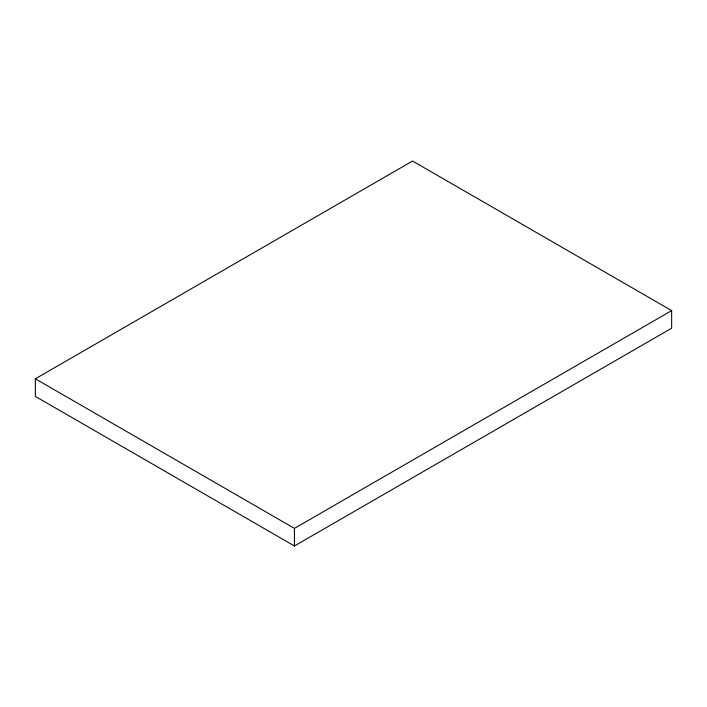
<?xml version="1.0" encoding="UTF-8"?>
<svg xmlns="http://www.w3.org/2000/svg" width="707" height="707" viewBox="0 0 707 707"><rect width="100%" height="100%" fill="white"/><g stroke="black" fill="none" stroke-linecap="round" stroke-linejoin="round"><path stroke-width="1.06" d="M35.35 378.802L412.561 161.019L671.65 310.603L671.65 328.198L294.439 545.981L35.35 396.397L35.35 378.802L294.439 528.385L671.65 310.603M294.439 528.385L294.439 545.981"/></g></svg>
